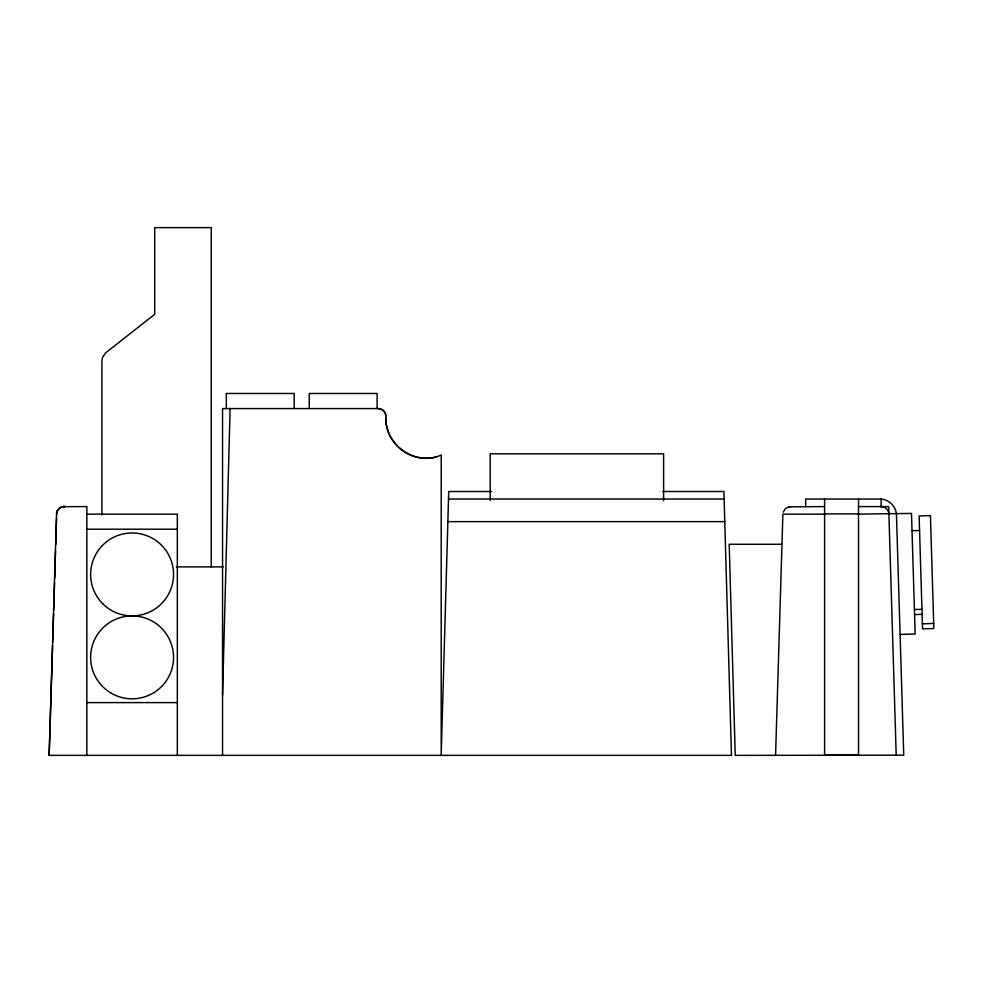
<?xml version="1.0" encoding="UTF-8"?>
<svg xmlns="http://www.w3.org/2000/svg" width="983" height="983" viewBox="0 0 983 983"><rect width="100%" height="100%" fill="white"/><g stroke="black" fill="none" stroke-linecap="round" stroke-linejoin="round"><path stroke-width="1.47" d="M222.551 695.067L230.096 408.572M662.788 491.5L723.918 491.5L731.463 755.374L49.15 755.374L56.584 512.942A7.79 7.79 0 0 1 58.034 509.685M49.15 755.374L52.59 645.438M52.677 642.378L53.586 613.367M53.684 610.32L54.544 582.833M54.679 578.25L55.54 550.763M55.736 544.656L56.547 518.705M775.575 755.374L782.886 514.121L824.59 514.121M783.205 512.168L785.257 508.789L788.698 506.835M222.551 755.374L222.551 408.572L378.283 408.572C382.313 408.486 385.901 412.074 385.827 416.104C383.751 444.095 415.576 467.122 441.195 454.994L441.195 755.374L448.739 491.5L491.353 491.5M60.786 507.4L63.047 506.675M64.202 506.675L86.848 506.577L86.848 755.374M790.688 506.577L788.98 506.835L824.59 506.577M63.993 506.675L63.317 506.675L64.276 506.577A7.545 7.545 0 0 0 56.695 514.121M63.453 506.675L64.325 506.577L63.121 506.675A7.827 7.827 0 0 0 56.596 512.942M63.195 506.675L64.239 506.577M858.515 514.121L911.499 513.421L915.161 633.998L900.084 634.453M912.027 530.697L919.56 530.476M914.411 609.509L921.956 609.288M914.571 614.572L922.103 614.35M922.398 623.8L933.703 623.455M781.976 544.275L729.202 544.275L735.235 755.374L903.746 755.153L896.435 513.888A16.957 16.957 0 0 0 881.124 499.045L805.679 499.045L805.679 506.577M448.518 499.032L724.139 499.032M858.515 506.577L888.669 506.577L896.213 755.374M824.59 513.888L858.515 513.888M86.848 514.121L177.321 514.121L177.321 755.374M447.879 521.641L724.778 521.641M86.848 529.198L177.321 529.198M176.326 566.896L223.202 566.896M86.848 702.599L177.321 702.599M824.59 755.153L858.515 755.153M881.124 499.045L881.124 506.577L883.09 506.835A7.852 7.852 0 0 1 888.583 512.168L888.902 514.121M881.1 506.577L882.808 506.835L881.014 506.577M858.515 499.045L858.515 755.374M824.59 499.045L824.59 755.374M663.611 500.544L663.611 453.802L490.198 453.802L490.198 500.544M377.116 408.572L377.116 393.483L309.252 393.483L309.252 408.572M294.175 408.572L294.175 393.483L226.323 393.483L226.323 408.572M211.247 566.896L211.247 227.626L154.7 227.626L154.7 314.327L105.697 352.836L102.65 357.198L101.925 360.589L101.925 514.932M378.283 408.572A7.545 7.545 0 0 1 385.827 416.104M436.55 456.923A40.291 40.291 0 0 1 385.827 418.008M64.325 506.577L63.612 506.675L64.386 506.577M930.434 515.608L919.13 515.952L922.545 628.862L933.85 628.518L930.434 515.608M102.76 603.759A41.47 41.47 0 0 0 172.136 585.168A41.47 41.47 0 0 0 121.351 534.383A41.47 41.47 0 0 0 102.76 603.759M111.349 693.273A41.47 41.47 0 0 0 173.549 657.369A41.47 41.47 0 0 0 111.349 621.453A41.47 41.47 0 0 0 111.349 693.273"/></g></svg>
